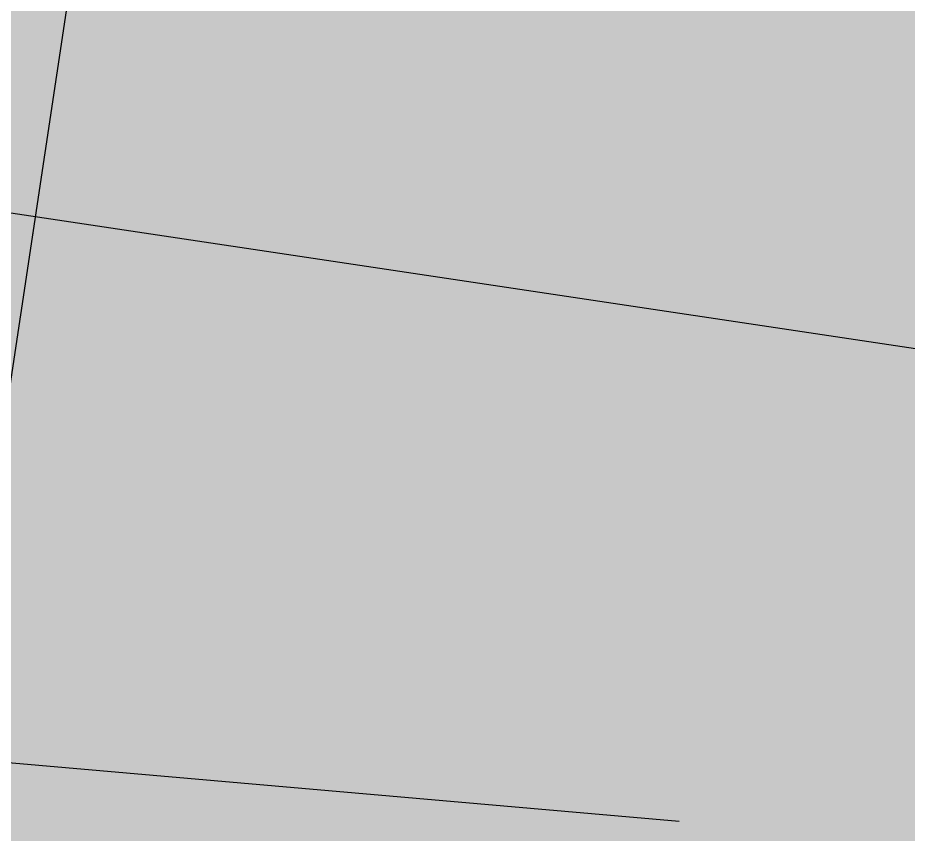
# Model space of a CAD drawing. Header units: metres. Extents: x 5050628 to 5051714, y 2427166 to 2427740.
# Drawn here: x 5051204.516 to 5051206.926, y 2427322.242 to 2427324.454 of the extents above; entities that cross this region are included whole.
import ezdxf

# ---------------------------------------------------------------- set-up
doc = ezdxf.new("R2010")
doc.units = ezdxf.units.M
for name, color, linetype, true_color in [('LEVANTAMIENTO', 253, 'Continuous', 0xbebebe), ('PAV_RIGIDO_LOSAS', 9, 'Continuous', 0xc3c0b9), ('PAV_RIGIDO_MALLA', 12, 'Continuous', 0xbe786e)]:
    doc.layers.add(name, color=color, linetype=linetype, true_color=true_color)
doc.layers.add('ORTOFOTO', color=7, linetype='Continuous')
picture_1 = doc.add_image_def('image1.jpg', size_in_pixel=(6889, 5778))

msp = doc.modelspace()

# ---------------------------------------------------------------- hatches: boundary and pattern name
at = {"layer": 'PAV_RIGIDO_LOSAS', "true_color": 0xbbb8b1}
msp.add_hatch(color=256, dxfattribs=at).paths.add_polyline_path([(5051203.748278362, 2427325.4870102867), (5051203.993365561, 2427325.437817262), (5051204.239580876, 2427325.3944811528), (5051204.485796192, 2427325.351145043), (5051204.732011507, 2427325.307808934), (5051204.978226823, 2427325.2644728245), (5051205.224442138, 2427325.2211367153), (5051205.471751657, 2427325.184659884), (5051205.719229974, 2427325.149241206), (5051205.96670829, 2427325.1138225277), (5051206.214186607, 2427325.0784038496), (5051206.4616649235, 2427325.0429851715), (5051206.70962932, 2427325.011399648), (5051206.958115082, 2427324.9839255605), (5051207.206600846, 2427324.956451473), (5051207.455086609, 2427324.9289773856), (5051207.0704985615, 2427321.4506214717), (5051206.822012799, 2427321.4780955594), (5051206.573527032, 2427321.5055696475), (5051206.296210014, 2427321.5362314926), (5051205.992637528, 2427321.5749010844), (5051205.718388616, 2427321.614151125), (5051205.4709103, 2427321.649569803), (5051205.223431983, 2427321.684988481), (5051204.96853025, 2427321.721469586), (5051204.665698841, 2427321.766136928), (5051204.371599212, 2427321.817901107), (5051204.125383897, 2427321.8612372163), (5051203.879168578, 2427321.904573326), (5051203.632953263, 2427321.9479094353), (5051203.345620733, 2427321.9984825435), (5051203.04543254, 2427322.0587370293)])
at = {"layer": 'PAV_RIGIDO_MALLA'}
h = msp.add_hatch(dxfattribs=at)
h.set_pattern_fill('NET', color=256, scale=2.4, angle=-8.561173059830564)
h.set_pattern_definition([(351.4388269402, (0, -0), (1.1343533615, 7.5350940572), []), (81.4388269402, (0, -0), (-7.5350940572, 1.1343533615), [])])
h.paths.add_polyline_path([(5051203.748278362, 2427325.4870102867), (5051203.993365561, 2427325.437817262), (5051204.239580876, 2427325.3944811528), (5051204.485796192, 2427325.351145043), (5051204.732011507, 2427325.307808934), (5051204.978226823, 2427325.2644728245), (5051205.224442138, 2427325.2211367153), (5051205.471751657, 2427325.184659884), (5051205.719229974, 2427325.149241206), (5051205.96670829, 2427325.1138225277), (5051206.214186607, 2427325.0784038496), (5051206.4616649235, 2427325.0429851715), (5051206.70962932, 2427325.011399648), (5051206.958115082, 2427324.9839255605), (5051207.206600846, 2427324.956451473), (5051207.455086609, 2427324.9289773856), (5051207.0704985615, 2427321.4506214717), (5051206.822012799, 2427321.4780955594), (5051206.573527032, 2427321.5055696475), (5051206.296210014, 2427321.5362314926), (5051205.992637528, 2427321.5749010844), (5051205.718388616, 2427321.614151125), (5051205.4709103, 2427321.649569803), (5051205.223431983, 2427321.684988481), (5051204.96853025, 2427321.721469586), (5051204.665698841, 2427321.766136928), (5051204.371599212, 2427321.817901107), (5051204.125383897, 2427321.8612372163), (5051203.879168578, 2427321.904573326), (5051203.632953263, 2427321.9479094353), (5051203.345620733, 2427321.9984825435), (5051203.04543254, 2427322.0587370293)])

# ---------------------------------------------------------------- linework, layer by layer
at = {"layer": 'LEVANTAMIENTO'}
msp.add_lwpolyline([(5051188.762, 2427327.458000001), (5051196.284, 2427324.491000001), (5051200.63, 2427322.774), (5051206.306, 2427322.278)], dxfattribs=at)

# ---------------------------------------------------------------- pictures from other files: only their frames are drawn
at = {"layer": 'ORTOFOTO'}
image = msp.add_image(picture_1, insert=(5050758.888665544, 2427166.467322612), size_in_units=(683.850363, 573.564726), dxfattribs=at)
image.dxf.flags = 11

doc.saveas('drawing.dxf')
